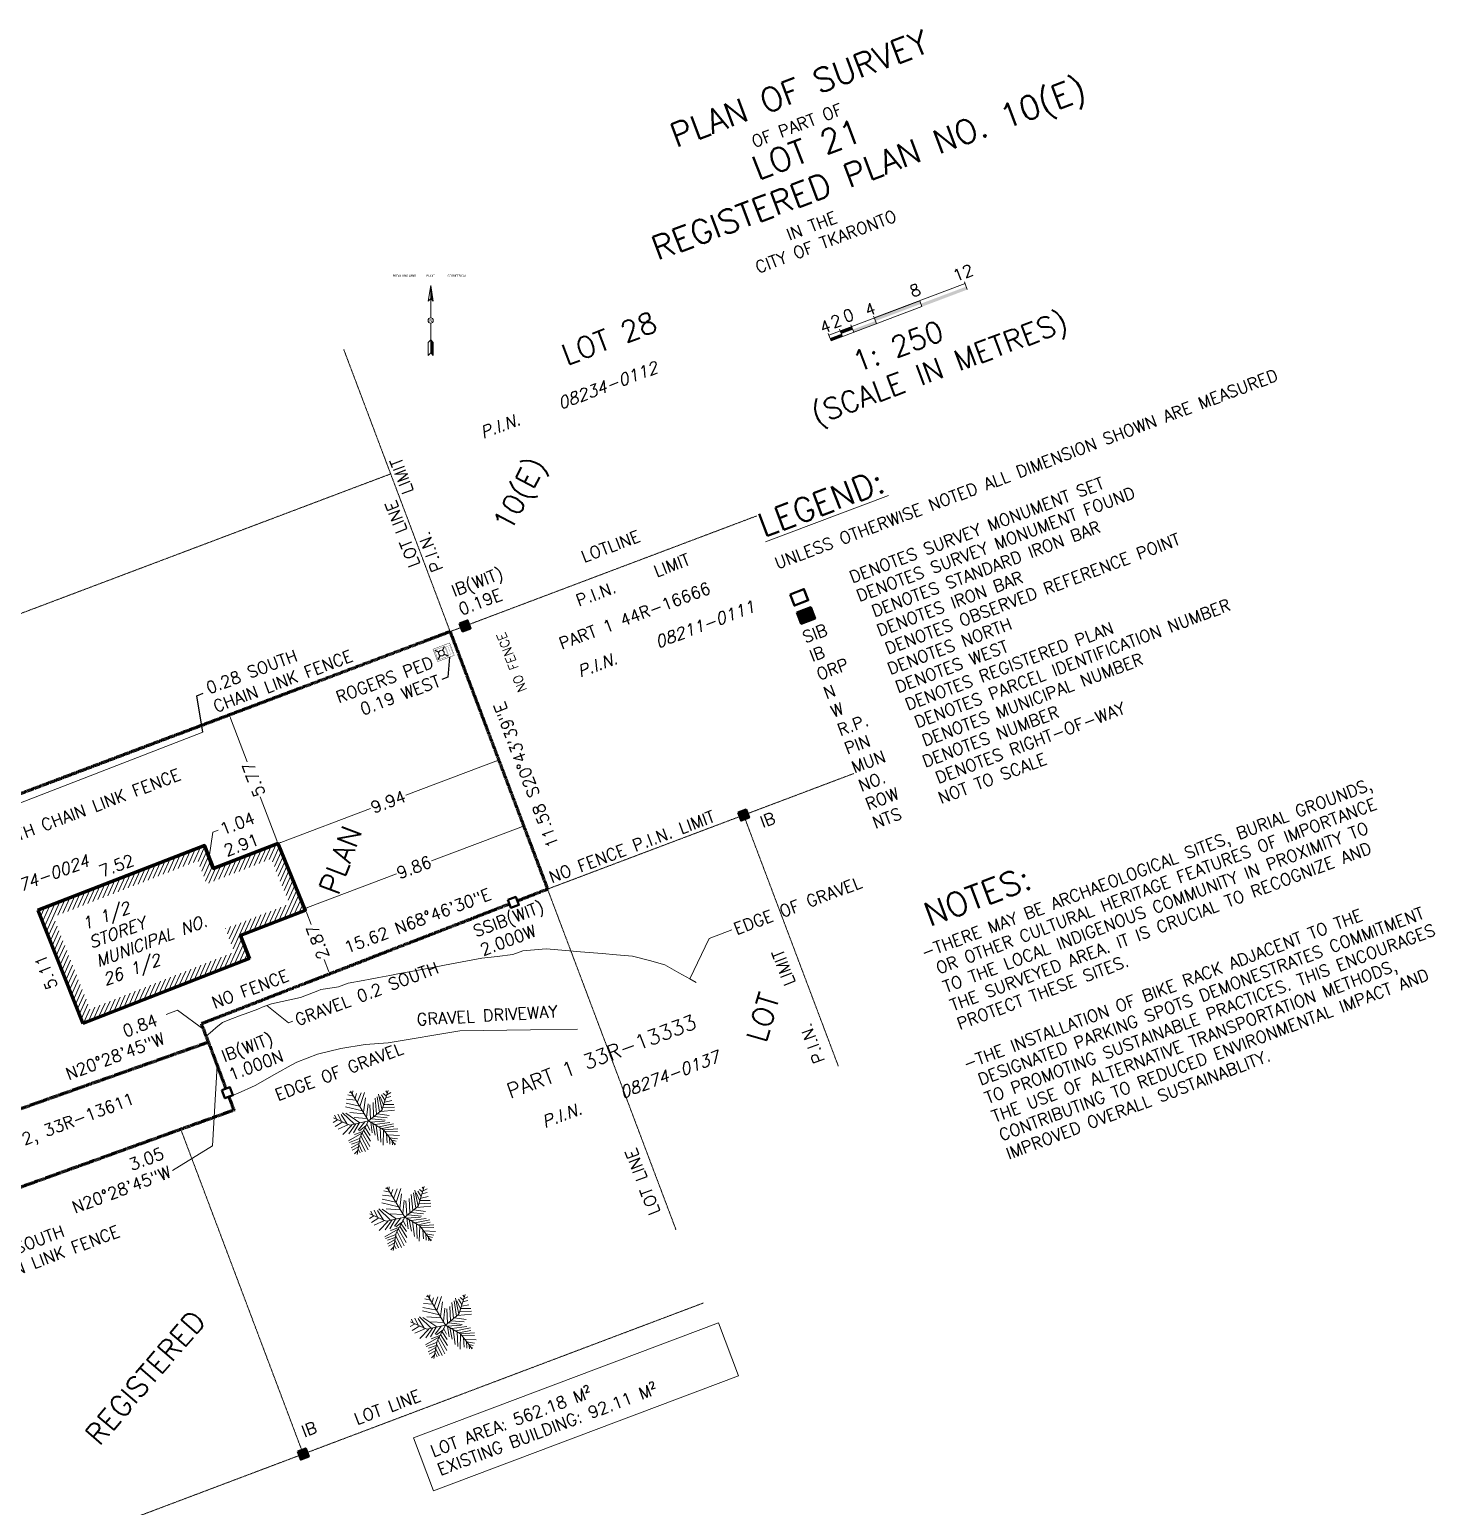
# Model space of a CAD drawing. Header units: millimetres. Extents: x 124625390 to 197272804, y 124613477 to 285228647.
# Drawn here: x 197213683 to 197272804, y 285166524 to 285228647 of the extents above; entities that cross this region are included whole.
import ezdxf
from ezdxf.enums import TextEntityAlignment as Align

# ---------------------------------------------------------------- set-up
doc = ezdxf.new("R2010")
doc.units = ezdxf.units.MM
doc.linetypes.add('ACAD_ISO09W100', pattern=[45, 24, -3, 6, -3, 6, -3])
doc.linetypes.add('DASHDOT', pattern=[25.4, 12.7, -6.35, 0, -6.35])
for name, color, linetype, lineweight in [('C-ANNOTATIONS', 1, 'Continuous', 9), ('C-BUILDING-EX', 9, 'Continuous', 70), ('C-EDGE OFGRAVEL', 6, 'Continuous', 0), ('C-FENCE', 2, 'FENCELINE1', 9), ('C-HATCH', 9, 'Continuous', 0), ('C-LOTLINE', 4, 'DASHDOT', 0), ('C-PARKING', 1, 'Continuous', 25), ('C-PROPERTY LINE', 4, 'ACAD_ISO09W100', 70), ('C-SURVEY MON', 135, 'Continuous', 50), ('C-TREES', 3, 'Continuous', 0), ('G-ANNOTATIONS', 1, 'Continuous', 9)]:
    doc.layers.add(name, color=color, linetype=linetype, lineweight=lineweight)
doc.layers.add('PROPOSED_ROGERS', color=10, linetype='Continuous')
doc.styles.add('Drawing Text (2)', font='romans.shx', dxfattribs={"height": 2})
doc.styles.add('Drawing Text (2)_i', font='romans.shx', dxfattribs={"oblique": 15, "height": 2})
doc.styles.add('Drawing Text(2.5)', font='romans.shx', dxfattribs={"height": 2.5})
doc.styles.add('Drawing Text(3.5)', font='romans.shx', dxfattribs={"height": 3.5})
doc.styles.add('Tahoma', font='tahoma.ttf')
doc.linetypes.add('FENCELINE1', pattern='A,6.35,-2.54,[133,ltypeshp.shx,S=2.54,R=0,X=-2.54,Y=0],-2.54,25.4', length=36.83)
doc.dimstyles.new('DIM(2)', dxfattribs={"dimtxt": 2, "dimasz": 0.53, "dimexe": 0.18, "dimexo": 0.0625, "dimgap": 0.09, "dimtad": 0, "dimlfac": 0.001, "dimzin": 0, "dimdsep": 46, "dimtxsty": 'Drawing Text (2)', "dimcen": 0.09, "dimclrd": 256, "dimclre": 256, "dimclrt": 256, "dimadec": 0, "dimazin": 0, "dimtfac": 1, "dimtofl": 0, "dimtmove": 0, "dimatfit": 3, "dimfxl": 1, "dimtolj": 1, "dimtzin": 0, "dimlwd": -1, "dimarcsym": 0})
doc.dimstyles.new('DIM(2)_Float', dxfattribs={"dimtxt": 2, "dimasz": 0.18, "dimexe": 0.18, "dimexo": 0.0625, "dimgap": 0.09, "dimtad": 0, "dimlfac": 0.001, "dimzin": 0, "dimdsep": 46, "dimtxsty": 'Drawing Text (2)', "dimblk": 'NONE', "dimcen": 0.09, "dimse1": 1, "dimse2": 1, "dimsd1": 1, "dimsd2": 1, "dimclrd": 256, "dimclre": 256, "dimadec": 0, "dimazin": 0, "dimtfac": 1, "dimtofl": 0, "dimtmove": 0, "dimatfit": 3, "dimldrblk": 'NONE', "dimfxl": 1, "dimtolj": 1, "dimtzin": 0, "dimlwd": -1, "dimarcsym": 0})

# ---------------------------------------------------------------- blocks, each defined once
blk = doc.blocks.new('_NA-Wind')
at = {"linetype": 'Continuous'}
for points in [[(0, 0.984), (-0.118, 0.866), (0, 1.575), (0, 0.118)], [(0, -0.118), (0, -1.457), (0.118, -1.575), (0.118, -0.984), (0, -0.866)]]:
    blk.add_lwpolyline(points, dxfattribs=at)
blk.add_circle((0, 0), 0.118, dxfattribs=at)
blk = doc.blocks.new('_NA-Plant')
at = {"linetype": 'Continuous'}
for points in [[(0, 0.984), (-0.118, 0.866), (0, 1.575), (0.118, 0.866), (0, 0.984)], [(0, 0.118), (0, 1.575)], [(0, -1.457), (0, -0.118)], [(0, -0.866), (-0.118, -0.984), (-0.118, -1.575), (0, -1.457), (0.118, -1.575), (0.118, -0.984), (0, -0.866)]]:
    blk.add_lwpolyline(points, dxfattribs=at)
blk.add_circle((0, 0), 0.118, dxfattribs=at)
blk = doc.blocks.new('_NA-Geometrical')
at = {"linetype": 'Continuous'}
for points in [[(0, 0.984), (0.118, 0.866), (0, 1.575)], [(0, -0.866), (0, -1.457), (0.118, -1.575), (0.118, -0.984)]]:
    blk.add_hatch(color=256, dxfattribs=at).paths.add_polyline_path(points)
for points in [[(0, 0.984), (-0.118, 0.866), (0, 1.575), (0.118, 0.866), (0, 0.984)], [(0, 0.118), (0, 1.575)], [(0, -1.457), (0, -0.118)], [(0, -0.866), (0.118, -0.984), (0.118, -1.575), (0, -1.457), (-0.118, -1.575), (-0.118, -0.984), (0, -0.866)]]:
    blk.add_lwpolyline(points, dxfattribs=at)
blk.add_circle((0, 0), 0.118, dxfattribs=at)
blk = doc.blocks.new('*U14')
for name in ['_NA-Wind', '_NA-Plant', '_NA-Geometrical']:
    blk.add_blockref(name, (0, 0))
at = {"linetype": 'Continuous', "style": 'Tahoma', "flags": 8}
for tag, p in [('Wind Arrow', (-1.181, 1.969)), ('Plant Arrow', (0, 1.969)), ('Geo Arrow', (1.181, 1.969))]:
    blk.add_attdef(tag, text='', height=0.0938, dxfattribs=at).set_placement(p, align=Align.CENTER)
blk.add_attdef('Direction', text='', height=0.138, dxfattribs=at).set_placement((0, 0), align=Align.MIDDLE_CENTER)
blk = doc.blocks.new('*U18')
for p, q in [((-8.737, 47.138), (-17.069, 52.711)), ((-10.186, 53.64), (-13.084, 55.962)), ((0, 0), (-10.5, 57)), ((-9.099, 51.782), (-6.563, 55.962)), ((-7.65, 43.423), (-2.578, 49.46)), ((-31.5, 4.5), (-52.5, 25.5)), ((-48.585, 21.131), (-49.309, 29.026)), ((-43.513, 28.561), (-42.427, 15.558)), ((-38.442, 26.239), (-34.819, 7.663)), ((-35.544, 28.097), (-24.314, 3.947)), ((-14.533, 2.09), (-30.834, 25.31)), ((-3.665, 19.273), (-27.574, 35.527)), ((-5.114, 28.097), (-24.676, 40.636)), ((-7.288, 39.707), (-21.778, 46.673)), ((-5.839, 35.992), (4.667, 48.067)), ((-5.114, 27.632), (10.463, 46.673)), ((-2.941, 16.486), (8.652, 37.85)), ((-1.129, 6.734), (9.014, 26.704)), ((10.101, 3.483), (17.708, 26.239)), ((16.259, 5.805), (23.142, 31.348)), ((22.055, 7.198), (27.489, 32.277)), ((27, 9), (48, 36)), ((27.127, 9.056), (31.112, 35.992)), ((31.836, 30.883), (32.561, 16.486)), ((35.096, 32.741), (37.27, 22.524)), ((38.719, 34.134), (41.979, 28.561)), ((40.53, 25.775), (48.862, 24.846)), ((43.791, 29.954), (51.036, 30.883)), ((44.153, 36.456), (45.239, 32.741)), ((-47.498, 19.737), (-55.83, 18.344)), ((-40.615, 13.7), (-55.105, 10.913)), ((-33.37, 6.269), (-52.207, 5.34)), ((-28.299, 3.483), (-47.86, -5.805)), ((-21.416, 3.018), (-38.079, -8.128)), ((0, 0), (-31.5, 4.5)), ((-15.982, 2.09), (-30.11, -9.521)), ((-24.314, 23.917), (-2.941, 13.7)), ((0, 0), (-22.5, -19.5)), ((-6.563, 1.161), (-21.416, -8.128)), ((-20.691, 13.7), (-1.129, 4.876)), ((0, 0), (27, 9)), ((0, 0), (18, -22.5)), ((3.942, 1.625), (11.187, 24.381)), ((6.478, 1.625), (26.04, -8.592)), ((11.187, 3.483), (30.749, -5.805)), ((18.07, 5.805), (35.096, -3.483)), ((24.229, 7.663), (46.688, 1.625)), ((29.662, 12.307), (48.137, 6.269)), ((33.285, 16.486), (48.862, 10.913)), ((36.183, 19.737), (48.137, 17.88)), ((-17.431, -15.094), (-42.789, -18.809)), ((-24.314, -21.596), (-42.427, -22.06)), ((-22.5, -19.5), (-37.5, -45)), ((-15.257, -12.772), (-30.11, -12.772)), ((-25.038, -23.918), (-22.865, -45.281)), ((-20.691, -18.345), (-17.793, -44.352)), ((-6.563, -5.805), (-19.967, -9.985)), ((-17.069, -15.094), (-12.721, -40.172)), ((-13.446, -11.378), (-8.737, -32.741)), ((-9.461, -8.592), (-6.201, -23.453)), ((-4.752, -3.483), (-3.665, -14.629)), ((2.493, -3.019), (-1.491, -20.202)), ((1.769, -2.555), (24.229, -9.521)), ((5.029, -6.27), (2.131, -25.775)), ((9.014, -11.378), (3.58, -35.992)), ((14.085, -16.951), (6.478, -40.172)), ((7.565, -9.056), (32.198, -14.629)), ((18.07, -22.524), (8.289, -45.745)), ((12.274, -15.094), (36.907, -18.809)), ((16.259, -19.738), (36.183, -22.989)), ((18, -22.5), (27, -52.5)), ((18.433, -22.524), (40.53, -29.026)), ((-28.299, -29.026), (-42.789, -31.348)), ((-30.834, -34.135), (-42.427, -35.528)), ((-34.457, -39.708), (-40.978, -42.494)), ((-26.849, -26.24), (-40.253, -25.775)), ((-32.646, -36.921), (-31.921, -44.352)), ((-29.023, -30.884), (-27.936, -43.887)), ((20.244, -30.419), (15.897, -44.816)), ((19.157, -25.311), (38.719, -33.206)), ((22.78, -37.85), (19.519, -48.532)), ((21.331, -32.741), (39.081, -40.636)), ((22.78, -38.314), (34.372, -44.816)), ((24.591, -45.745), (23.142, -50.854)), ((24.591, -43.423), (30.749, -47.603)), ((26.764, -49.925), (28.213, -50.854))]:
    blk.add_line(p, q)
blk = doc.blocks.new('*D39')
at = {"layer": 'C-ANNOTATIONS', "lineweight": -2, "transparency": 16777216}
for p, q in [((197222108, 285199809), (197222139, 285199820)), ((197224143, 285194414), (197224174, 285194425))]:
    blk.add_line(p, q, dxfattribs=at)
at = {"layer": 'C-ANNOTATIONS', "transparency": 16777216}
for p, q in [((197222144, 285199681), (197222838, 285197841)), ((197224086, 285194533), (197223392, 285196373))]:
    blk.add_line(p, q, dxfattribs=at)
for points in [[(197222123, 285199673), (197222164, 285199688), (197222097, 285199804)], [(197224065, 285194526), (197224106, 285194541), (197224132, 285194410)]]:
    blk.add_solid(points, dxfattribs=at)
at = {"layer": 'C-ANNOTATIONS', "transparency": 16777216, "insert": (197223115, 285197107), "char_height": 500, "attachment_point": 5, "rotation": 110.66917, "style": 'Drawing Text (2)'}
blk.add_mtext('\\A1;5.77', dxfattribs=at)
blk = doc.blocks.new('*D40')
at = {"layer": 'C-ANNOTATIONS', "transparency": 16777216}
for p, q in [((197233304, 285197872), (197229523, 285196446)), ((197224251, 285194457), (197228033, 285195884))]:
    blk.add_line(p, q, dxfattribs=at)
at = {"layer": 'C-ANNOTATIONS', "lineweight": -2, "transparency": 16777216}
for p, q in [((197233423, 285197931), (197233412, 285197961)), ((197224123, 285194422), (197224112, 285194452))]:
    blk.add_line(p, q, dxfattribs=at)
at = {"layer": 'C-ANNOTATIONS', "transparency": 16777216}
for points in [[(197233296, 285197893), (197233312, 285197851), (197233428, 285197919)], [(197224244, 285194478), (197224259, 285194436), (197224128, 285194410)]]:
    blk.add_solid(points, dxfattribs=at)
at = {"layer": 'C-ANNOTATIONS', "transparency": 16777216, "insert": (197228778, 285196165), "char_height": 500, "attachment_point": 5, "rotation": 20.66917, "style": 'Drawing Text (2)'}
blk.add_mtext('\\A1;9.94', dxfattribs=at)
blk = doc.blocks.new('*D41')
at = {"layer": 'C-ANNOTATIONS', "transparency": 16777216}
for p, q in [((197234353, 285195099), (197230598, 285193683)), ((197225376, 285191713), (197229130, 285193129))]:
    blk.add_line(p, q, dxfattribs=at)
at = {"layer": 'C-ANNOTATIONS', "lineweight": -2, "transparency": 16777216}
for p, q in [((197234495, 285195097), (197234461, 285195188)), ((197225274, 285191608), (197225236, 285191708))]:
    blk.add_line(p, q, dxfattribs=at)
at = {"layer": 'C-ANNOTATIONS', "transparency": 16777216}
for points in [[(197234345, 285195120), (197234361, 285195079), (197234477, 285195146)], [(197225368, 285191733), (197225383, 285191692), (197225252, 285191666)]]:
    blk.add_solid(points, dxfattribs=at)
at = {"layer": 'C-ANNOTATIONS', "transparency": 16777216, "insert": (197229864, 285193406), "char_height": 500, "attachment_point": 5, "rotation": 20.66917, "style": 'Drawing Text (2)'}
blk.add_mtext('\\A1;9.86', dxfattribs=at)
blk = doc.blocks.new('*D42')
at = {"layer": 'C-ANNOTATIONS', "lineweight": -2, "transparency": 16777216}
for p, q in [((197225294, 285191599), (197225347, 285191619)), ((197226328, 285188937), (197226355, 285188947))]:
    blk.add_line(p, q, dxfattribs=at)
at = {"layer": 'C-ANNOTATIONS', "transparency": 16777216}
for p, q in [((197225352, 285191479), (197225532, 285191001)), ((197226266, 285189055), (197226086, 285189533))]:
    blk.add_line(p, q, dxfattribs=at)
for points in [[(197225331, 285191471), (197225372, 285191487), (197225305, 285191603)], [(197226245, 285189047), (197226287, 285189063), (197226313, 285188931)]]:
    blk.add_solid(points, dxfattribs=at)
at = {"layer": 'C-ANNOTATIONS', "transparency": 16777216, "insert": (197225809, 285190267), "char_height": 500, "attachment_point": 5, "rotation": 110.66917, "style": 'Drawing Text (2)'}
blk.add_mtext('\\A1;2.87', dxfattribs=at)
blk = doc.blocks.new('*D43')
at = {"layer": 'C-ANNOTATIONS', "color": 0, "transparency": 16777216, "insert": (197217349, 285193480), "char_height": 500, "attachment_point": 5, "rotation": 20.66917, "style": 'Drawing Text (2)'}
blk.add_mtext('\\A1;7.52', dxfattribs=at)
blk = doc.blocks.new('_None')
blk = doc.blocks.new('*D44')
at = {"layer": 'C-ANNOTATIONS', "color": 0, "transparency": 16777216, "insert": (197214375, 285189000), "char_height": 500, "attachment_point": 5, "rotation": 110.66917, "style": 'Drawing Text (2)'}
blk.add_mtext('\\A1;5.11', dxfattribs=at)
blk = doc.blocks.new('*D48')
at = {"layer": 'C-ANNOTATIONS', "color": 0, "transparency": 16777216, "insert": (197222594, 285194354), "char_height": 500, "attachment_point": 5, "rotation": 20.66917, "style": 'Drawing Text (2)'}
blk.add_mtext('\\A1;2.91', dxfattribs=at)

msp = doc.modelspace()

# ---------------------------------------------------------------- hatches: boundary and pattern name
at = {"layer": 'C-HATCH'}
h = msp.add_hatch(dxfattribs=at)
h.set_pattern_fill('ANGLE', color=256)
h.set_pattern_definition([(20.669167, (197178387.756, 285183329.963), (-2.46550516, 6.5354043), [5.08, -1.905]), (110.669167, (197178387.756, 285183329.963), (-6.5354043, -2.46550516), [5.08, -1.905])])
h.paths.add_polyline_path([(197245976.897, 285204127.426), (197246154.81, 285203655.825), (197246737.805, 285203875.762), (197246559.892, 285204347.363)])
h = msp.add_hatch(color=256, dxfattribs=at)
h.dxf.hatch_style = 1
h.paths.add_polyline_path([(197232117.721, 285203792.367), (197231780.893, 285203665.298), (197231907.962, 285203328.469), (197232244.791, 285203455.539)])
h = msp.add_hatch(color=256, dxfattribs=at)
h.dxf.hatch_style = 1
h.paths.add_polyline_path([(197243838.473, 285195837.242), (197243501.645, 285195710.172), (197243628.715, 285195373.344), (197243965.543, 285195500.413)])
h = msp.add_hatch(dxfattribs=at)
h.set_pattern_fill('ANSI31', color=256, scale=50)
h.set_pattern_definition([(65.66917, (197187941.37, 285186934.1), (-144.6501, 65.40576), [])])
h.paths.add_polyline_path([(197221047.94, 285194326.55), (197214038.052, 285191604.075), (197215924.718, 285186844.434), (197222934.606, 285189566.91), (197222566.525, 285190539.595), (197225279.128, 285191593.106), (197224128.623, 285194407.376), (197221424.438, 285193357.134), (197221416.021, 285193353.865)])
h.paths.add_polyline_path([(197220762.873, 285193679.452), (197221139.371, 285192710.036), (197223851.703, 285193763.442), (197224623.738, 285191874.953), (197221923.456, 285190826.227), (197222292.75, 285189850.334), (197216224.525, 285187444.96), (197214688.398, 285191320.268)], flags=16)
h = msp.add_hatch(color=256, dxfattribs=at)
h.dxf.hatch_style = 1
h.paths.add_polyline_path([(197225305.034, 285168962.336), (197224968.205, 285168835.266), (197225095.275, 285168498.438), (197225432.103, 285168625.508)])

# ---------------------------------------------------------------- linework, layer by layer
at = {"layer": 'C-ANNOTATIONS'}
for p, q in [((197249230.86, 285216518.724), (197253049.955, 285217959.492)), ((197253052.737, 285217952.117), (197253023.922, 285218028.499)), ((197253142.785, 285217713.424), (197253052.737, 285217952.117)), ((197251143.189, 285217231.733), (197247324.094, 285215790.966)), ((197251233.237, 285216993.04), (197251143.189, 285217231.733)), ((197251233.237, 285216993.04), (197251143.189, 285217231.733)), ((197251188.213, 285217112.387), (197251159.398, 285217188.769)), ((197251188.213, 285217112.387), (197251159.398, 285217188.769)), ((197247414.142, 285215552.272), (197251233.237, 285216993.04)), ((197249233.642, 285216511.35), (197249204.826, 285216587.732)), ((197249323.689, 285216272.656), (197249233.642, 285216511.35)), ((197247801.481, 285215971.062), (197247772.665, 285216047.444)), ((197247801.481, 285215971.062), (197247772.665, 285216047.444)), ((197247891.529, 285215732.368), (197247801.481, 285215971.062)), ((197248278.868, 285216151.158), (197248250.052, 285216227.54)), ((197248368.916, 285215912.464), (197248278.868, 285216151.158)), ((197247324.094, 285215790.966), (197247295.278, 285215867.348)), ((197247414.142, 285215552.272), (197247324.094, 285215790.966))]:
    msp.add_line(p, q, dxfattribs=at)
msp.add_lwpolyline([(197229842.261, 285169412.903), (197242670.147, 285174252.27), (197243510.582, 285172024.498), (197230682.696, 285167185.131)], close=True, dxfattribs=at)
for points in [[(197251188.213, 285217112.387), (197251235.038, 285216988.266), (197253097.761, 285217832.771), (197253144.586, 285217708.65)], [(197249233.642, 285216511.35), (197249280.466, 285216387.229), (197251143.189, 285217231.733), (197251190.014, 285217107.613)], [(197247801.481, 285215971.062), (197247848.306, 285215846.941), (197248278.868, 285216151.158), (197248325.693, 285216027.037)], [(197248325.693, 285216027.037), (197248368.916, 285215912.464), (197249280.466, 285216387.229), (197249323.689, 285216272.656)], [(197247370.919, 285215666.845), (197247414.142, 285215552.272), (197247848.306, 285215846.941), (197247891.529, 285215732.368)]]:
    msp.add_solid(points, dxfattribs=at)
at = {"layer": 'C-BUILDING-EX'}
for p, q in [((197221047.94, 285194326.55), (197214038.052, 285191604.075)), ((197221416.021, 285193353.865), (197221047.94, 285194326.55)), ((197224128.623, 285194407.376), (197221416.021, 285193353.865)), ((197224128.378, 285194408.026), (197225279.128, 285191593.106)), ((197214038.052, 285191604.075), (197215924.718, 285186844.434)), ((197225279.128, 285191593.106), (197222566.525, 285190539.595)), ((197222934.606, 285189566.91), (197222566.525, 285190539.595)), ((197222934.606, 285189566.91), (197215924.718, 285186844.434))]:
    msp.add_line(p, q, dxfattribs=at)
msp.add_lwpolyline([(197214038.052, 285191604.075), (197221047.94, 285194326.55), (197221424.438, 285193357.134), (197224128.623, 285194407.376), (197225279.128, 285191593.106), (197222566.525, 285190539.595), (197222934.606, 285189566.91)], dxfattribs=at)
at = {"layer": 'C-EDGE OFGRAVEL'}
for p, q in [((197234019.573, 285189741.563), (197234442.266, 285189901.025)), ((197234442.266, 285189901.025), (197235427.403, 285189972.313)), ((197235427.403, 285189972.313), (197236248.305, 285189905.418)), ((197236248.305, 285189905.418), (197236866.17, 285189855.068)), ((197236866.17, 285189855.068), (197237778.419, 285189780.729)), ((197230346.03, 285189140.293), (197231445.283, 285189345.643)), ((197231445.283, 285189345.643), (197232716.3, 285189583.08)), ((197232716.3, 285189583.08), (197233366.79, 285189662.182)), ((197233366.79, 285189662.182), (197234019.573, 285189741.563)), ((197237778.419, 285189780.729), (197238377.91, 285189731.876)), ((197238377.91, 285189731.876), (197239050.547, 285189677.063)), ((197239050.547, 285189677.063), (197239765.638, 285189486.404)), ((197239765.638, 285189486.404), (197240422.652, 285189311.23)), ((197240422.652, 285189311.23), (197241012.978, 285188973.666)), ((197227091.181, 285188532.26), (197227728.998, 285188651.409)), ((197227728.998, 285188651.409), (197228021.262, 285188706.007)), ((197228021.262, 285188706.007), (197228387.959, 285188774.509)), ((197228387.959, 285188774.509), (197228840.891, 285188859.121)), ((197228840.891, 285188859.121), (197229174.445, 285188921.431)), ((197229174.445, 285188921.431), (197229890.99, 285189055.288)), ((197229890.99, 285189055.288), (197230346.03, 285189140.293)), ((197241012.978, 285188973.666), (197241468.448, 285188713.217)), ((197241468.448, 285188713.217), (197241737.155, 285188559.563)), ((197223870.917, 285187669.131), (197225082.475, 285187938.797)), ((197225082.475, 285187938.797), (197225814.632, 285188215.006)), ((197225814.632, 285188215.006), (197225941.701, 285188262.943)), ((197225941.701, 285188262.943), (197226411.577, 285188336.611)), ((197226411.577, 285188336.611), (197226687.048, 285188379.799)), ((197226687.048, 285188379.799), (197227091.181, 285188532.26)), ((197227091.181, 285188532.26), (197227091.181, 285188532.26)), ((197222751.503, 285187246.828), (197223283.981, 285187447.707)), ((197223283.981, 285187447.707), (197223477.61, 285187520.754)), ((197223477.61, 285187520.754), (197223870.917, 285187669.131)), ((197221537.178, 285186664.125), (197221796.289, 285186886.47)), ((197221796.289, 285186886.47), (197222110.109, 285187004.86)), ((197222110.109, 285187004.86), (197222624.434, 285187198.891)), ((197222624.434, 285187198.891), (197222751.503, 285187246.828)), ((197221119.384, 285186305.614), (197221377.842, 285186527.399)), ((197221377.842, 285186527.399), (197221537.178, 285186664.125)), ((197228769.167, 285186023.237), (197231795.134, 285186531.327)), ((197231795.134, 285186531.327), (197234763.384, 285186569.992)), ((197234763.384, 285186569.992), (197236747.546, 285186595.838)), ((197224930.052, 285185219.018), (197225798.629, 285185546.691)), ((197225798.629, 285185546.691), (197226785.858, 285185792.216)), ((197226785.858, 285185792.216), (197227802.361, 285185948.31)), ((197227802.361, 285185948.31), (197228769.167, 285186023.237)), ((197224085.881, 285184753.645), (197224687.562, 285185085.338)), ((197224687.562, 285185085.338), (197224930.052, 285185219.018)), ((197222427.618, 285183889.772), (197223184.82, 285184237.099)), ((197223184.82, 285184237.099), (197224085.881, 285184753.645)), ((197222072.325, 285183755.736), (197222427.618, 285183889.772))]:
    msp.add_line(p, q, dxfattribs=at)
at = {"layer": 'C-FENCE'}
msp.add_line((197220972.074, 285199095.79), (197208297.281, 285194175.235), dxfattribs=at)
at = {"layer": 'C-LOTLINE'}
for p, q in [((197231382.864, 285203322.561), (197226905.957, 285215189.659)), ((197185438.804, 285193567.745), (197228880.296, 285209956.207)), ((197231382.864, 285203322.561), (197244282.211, 285208188.887)), ((197235481.301, 285192492.085), (197248369.617, 285197354.249)), ((197243797.129, 285195436.878), (197247720.563, 285185036.889)), ((197235481.301, 285192492.085), (197240890.055, 285178154.903)), ((197220048.355, 285182386.45), (197225200.154, 285168730.387)), ((197198550.991, 285158676.893), (197242047.735, 285175086.198))]:
    msp.add_line(p, q, dxfattribs=at)
at = {"layer": 'C-PROPERTY LINE'}
for p, q in [((197231382.864, 285203322.561), (197187941.372, 285186934.099)), ((197231382.864, 285203322.561), (197235481.301, 285192492.085)), ((197234209.764, 285191998.25), (197235481.301, 285192492.085)), ((197220920.869, 285186837.155), (197233874.168, 285191867.912)), ((197221214.757, 285186050.244), (197220920.869, 285186837.155)), ((197221214.757, 285186050.244), (197192125.89, 285175746.003)), ((197221214.757, 285186050.244), (197221945.814, 285184092.775)), ((197222071.766, 285183755.526), (197222281.851, 285183193.005)), ((197222281.851, 285183193.005), (197193256.42, 285172711.404))]:
    msp.add_line(p, q, dxfattribs=at)
at = {"layer": 'C-SURVEY MON'}
for points in [[(197245689.096, 285204890.31), (197246272.091, 285205110.247), (197246450.004, 285204638.646), (197245867.009, 285204418.709)], [(197245976.897, 285204127.426), (197246559.892, 285204347.363), (197246737.805, 285203875.762), (197246154.81, 285203655.825)], [(197231780.893, 285203665.298), (197232117.721, 285203792.367), (197232244.791, 285203455.539), (197231907.962, 285203328.469)], [(197243501.645, 285195710.172), (197243838.473, 285195837.242), (197243965.543, 285195500.413), (197243628.715, 285195373.344)], [(197233810.017, 285192037.96), (197234146.845, 285192165.03), (197234273.915, 285191828.202), (197233937.086, 285191701.132)], [(197221776.841, 285184029.03), (197222113.669, 285184156.099), (197222240.739, 285183819.271), (197221903.911, 285183692.201)], [(197224968.205, 285168835.266), (197225305.034, 285168962.336), (197225432.103, 285168625.508), (197225095.275, 285168498.438)]]:
    msp.add_lwpolyline(points, close=True, dxfattribs=at)
at = {"layer": 'G-ANNOTATIONS'}
msp.add_circle((197231014.995, 285202417.202), 120.257, dxfattribs=at)
at = {"layer": 'PROPOSED_ROGERS', "linetype": 'Continuous', "const_width": 15.199}
msp.add_lwpolyline([(197230857.2, 285202060.401), (197231556.851, 285202324.347), (197231360.501, 285202844.818), (197230660.851, 285202580.872)], close=True, dxfattribs=at)
at = {"layer": 'PROPOSED_ROGERS', "linetype": 'Continuous', "const_width": 12.159}
msp.add_lwpolyline([(197230865.196, 285202159.775, 0.414213562), (197230904.988, 285202141.782), (197231279.507, 285202283.071, 0.414213562), (197231297.5, 285202322.863), (197231164.795, 285202674.629, 0.414213562), (197231125.002, 285202692.622), (197230750.483, 285202551.333, 0.414213562), (197230732.49, 285202511.541)], format="xyb", close=True, dxfattribs=at)
at = {"layer": 'PROPOSED_ROGERS', "linetype": 'Continuous', "ltscale": 0.8}
for points in [[(197230733.245, 285202535.164), (197230904.068, 285202463.644)], [(197230881.365, 285202142.537), (197230962.384, 285202309.065)], [(197231067.606, 285202525.34), (197231148.625, 285202691.867)], [(197231125.922, 285202370.76), (197231296.745, 285202299.241)]]:
    msp.add_lwpolyline(points, dxfattribs=at)
at = {"layer": 'PROPOSED_ROGERS', "linetype": 'Continuous', "ltscale": 0.8, "const_width": 6.08}
for points in [[(197231195.211, 285202680.122), (197231280.534, 285202712.311), (197231409.288, 285202371.018), (197231323.965, 285202338.829)], [(197231280.534, 285202712.311), (197231365.858, 285202744.499), (197231494.612, 285202403.206), (197231409.288, 285202371.018)]]:
    msp.add_lwpolyline(points, close=True, dxfattribs=at)

# ---------------------------------------------------------------- block references
at = {"layer": 'C-TREES', "xscale": 25.4, "yscale": 25.4, "zscale": 25.4, "rotation": 20.6691666666669}
for p in [(197227952.225, 285182738.817), (197229476.345, 285178698.776), (197231190.98, 285174153.731)]:
    msp.add_blockref('*U18', p, dxfattribs=at)
at = {"layer": 'G-ANNOTATIONS'}
ref = msp.add_blockref('*U14', (197230563.111, 285216408.75), dxfattribs=dict(at, xscale=934.0073194181846, yscale=934.0073194181846, zscale=934.0073194181846))
ref.add_attrib('Direction', 'N', dxfattribs={"layer": '0', "linetype": 'Continuous', "height": 128.702, "style": 'Tahoma'}).set_placement((197230563.111, 285216408.75), align=Align.MIDDLE_CENTER)
ref.add_attrib('Plant Arrow', 'PLANT', dxfattribs={"layer": '0', "linetype": 'Continuous', "height": 87.6099, "style": 'Tahoma'}).set_placement((197230563.111, 285218247.347), align=Align.CENTER)
ref.add_attrib('Geo Arrow', 'GEOMETRICAL', dxfattribs={"layer": '0', "linetype": 'Continuous', "height": 87.60989, "style": 'Tahoma'}).set_placement((197231666.269, 285218247.347), align=Align.CENTER)
ref.add_attrib('Wind Arrow', 'PREVAILING WIND', dxfattribs={"layer": '0', "linetype": 'Continuous', "height": 87.56319, "style": 'Tahoma'}).set_placement((197229459.953, 285218247.347), align=Align.CENTER)

# ---------------------------------------------------------------- texts
at = {"layer": 'C-ANNOTATIONS', "attachment_point": 1}
for s, insert, char_height, width, rotation, style in [('        {\\H2x;PLAN OF SURVEY\\P}                 OF PART OF\\P        {\\H2x;    LOT 21\\P} {\\H2x;REGISTERED PLAN NO. 10(E)\\P}                 IN THE \\P            CITY OF TKARONTO', (197237964.456, 285223639.978), 500, 29121.6002, 20.66916667, 'Drawing Text (2)'), ('12', (197252473.709, 285218500.835), 500, 676.13878, 20.66916666, 'Drawing Text (2)'), ('8', (197250664.528, 285217835.987), 500, 610.07868, 20.66916666, 'Drawing Text (2)'), ('4', (197248765.891, 285217045.024), 500, 380.81396, 20.66916666, 'Drawing Text (2)'), ('LOT 28', (197235964.66, 285215337.306), 875, 9489.79962, 20.66916667, 'Drawing Text(3.5)'), ('    1: 250\\P(SCALE IN METRES)', (197245963.15, 285214184.989), 875, 26767.09864, 20.66916667, 'Drawing Text(3.5)'), ('2', (197247336.123, 285216540.737), 500, 245.43669, 20.66916666, 'Drawing Text (2)'), ('0', (197247851.813, 285216777.558), 500, 795.68985, 20.66916666, 'Drawing Text (2)'), ('4', (197246880.18, 285216313.773), 500, 209.80831, 20.66916666, 'Drawing Text (2)'), ('\\pxi-3,l4,t4;P.I.N.^I08234-0112', (197232113.5, 285211723.303), 500, 31425.9663, 20.66916667, 'Drawing Text (2)_i'), ('UNLESS OTHERWISE NOTED ALL DIMENSION SHOWN ARE MEASURED\\P\\P        DENOTES SURVEY MONUMENT SET \\P        DENOTES SURVEY MONUMENT FOUND\\PSIB      DENOTES STANDARD IRON BAR\\PIB       DENOTES IRON BAR\\PORP     DENOTES OBSERVED REFERENCE POINT\\PN       DENOTES NORTH\\PW       DENOTES WEST\\PR.P.     DENOTES REGISTERED PLAN\\PPIN      DENOTES PARCEL IDENTIFICATION NUMBER\\PMUN     DENOTES MUNICIPAL NUMBER\\PNO.     DENOTES NUMBER\\PROW     DENOTES RIGHT-OF-WAY\\PNTS     NOT TO SCALE\\P\\P\\P\\P\\P  {\\H2x;NOTES:\\P}-THERE MAY BE ARCHAEOLOGICAL SITES, BURIAL GROUNDS,\\P OR OTHER CULTURAL HERITAGE FEATURES OF IMPORTANCE\\P TO THE LOCAL INDIGENOUS COMMUNITY IN PROXIMITY TO\\P THE SURVEYED AREA. IT IS CRUCIAL TO RECOGNIZE AND \\P PROTECT THESE SITES.\\P\\P-THE INSTALLATION OF BIKE RACK ADJACENT TO THE \\P DESIGNATED PARKING SPOTS DEMONESTRATES COMMITMENT \\P TO PROMOTING SUSTAINABLE PRACTICES. THIS ENCOURAGES \\P THE USE OF ALTERNATIVE TRANSPORTATION METHODS, \\P CONTRIBUTING TO REDUCED ENVIRONMENTAL IMPACT AND \\P IMPROVED OVERALL SUSTAINABLITY.', (197244973.821, 285206412.385), 500, 70338.583, 20.66916667, 'Drawing Text (2)'), ('   LOT LINE\\P\\pxi-3,l4,t4;P.I.N.^ILIMIT', (197230027.399, 285205011.398), 500, 8795.10994, 110.66916667, 'Drawing Text (2)'), ('10(E)', (197233137.735, 285207888.065), 875, 14636.75105, 61.89321921, 'Drawing Text(3.5)'), ('{\\LLEGEND:}', (197244229.211, 285208221.616), 1000, 9090.89229, 20.66916667, 'Drawing Text (2)'), ('LOTLINE', (197236837.051, 285206694.485), 500, 1503.48933, 20.66916667, 'Drawing Text (2)'), ('\\pxi-3,l4,t4;P.I.N.^ILIMIT', (197236146.512, 285204664.185), 500, 9516.39366, 20.66916667, 'Drawing Text (2)'), ('IB(WIT)\\P0.19E', (197231379.407, 285205251.436), 500, 1895.4015, 20.66916667, 'Drawing Text (2)'), ('PART 1 44R-16666', (197235900.608, 285203035.044), 500, 10399.56662, 20.66916667, 'Drawing Text (2)'), ('\\pxi-3,l4,t4;P.I.N.^I08211-0111', (197236203.067, 285201674.388), 500, 9723.17206, 20.66916667, 'Drawing Text (2)_i'), ('NO FENCE', (197234259.495, 285200730.843), 387.2364, 12219.75611, 110.66916667, 'Drawing Text (2)'), ('11.58 S20%%D43\'39"E', (197235496.996, 285194165.18), 500, 15689.76816, 110.66916667, 'Drawing Text (2)'), ('PLAN', (197225849.374, 285192507.496), 875, 6589.83206, 69.4996762, 'Drawing Text(3.5)'), ('\\pxi-3,l4,t4;P.I.N.^I08274-0024', (197208192.423, 285190980.983), 500, 9448.40422, 20.66916667, 'Drawing Text (2)_i'), ('15.62 N68%%D46\'30"E', (197226868.532, 285190246.198), 500, 8851.13375, 20.66916667, 'Drawing Text (2)'), ('\\A1;1 1/2\\PSTOREY\\PMUNICIPAL NO.\\P26 1/2', (197215816.158, 285191231.08), 500, 5709.16895, 20.66916667, 'Drawing Text (2)_i'), ('SSIB(WIT)\\P2.000W', (197232294.907, 285190927.965), 500, 2418.23214, 20.66916667, 'Drawing Text (2)'), ('\\pxi-3,l4,t4;P.I.N.^ILIMIT', (197246875.177, 285184629.961), 500, 12065.65331, 110.66916667, 'Drawing Text (2)'), ('NO FENCE', (197221288.84, 285187923.315), 500, 6219.96106, 20.66916667, 'Drawing Text (2)'), ('LOT', (197243830.998, 285186238.213), 875, 7970.13447, 73.40223497, 'Drawing Text(3.5)'), ('GRAVEL DRIVEWAY', (197229958.074, 285187253.859), 500, 9682.12307, 3.39116892, 'Drawing Text (2)'), ('PART 1 33R-13333', (197233692.679, 285184258.807), 625, 19190.98796, 20.66916667, 'Drawing Text(2.5)'), ('IB(WIT)\\P1.000N', (197221698.621, 285185680.9), 500, 1879.42318, 20.66916667, 'Drawing Text (2)'), ('EDGE OF GRAVEL', (197223955.861, 285184046.9), 500, 8577.68707, 20.66916667, 'Drawing Text (2)'), ('\\pxi-3,l4,t4;P.I.N.^I08274-0137', (197234713.546, 285182732.147), 500, 14362.01918, 20.66916667, 'Drawing Text (2)_i'), ('PART 2, 33R-13611', (197211450.248, 285181488.925), 500, 9927.74276, 20.66916667, 'Drawing Text (2)'), ('LOT LINE', (197239771.622, 285178725.431), 500, 10960.73999, 110.66916667, 'Drawing Text (2)'), ('REGISTERED', (197215949.621, 285169603.519), 875, 13745.11986, 49.20075071, 'Drawing Text(3.5)'), ('LOT AREA: 562.18 M²\\PEXISTING BUILDING: 92.11 M²', (197230496.118, 285169066.941), 500, 18378.41855, 20.66916667, 'Drawing Text (2)'), ('LOT LINE', (197227283.786, 285170419.67), 500, 7392.73684, 20.66916667, 'Drawing Text (2)'), ('IB', (197225067.557, 285169895.939), 500, 1771.00782, 20.66916667, 'Drawing Text (2)')]:
    msp.add_mtext(s, dxfattribs=dict(at, insert=insert, char_height=char_height, width=width, rotation=rotation, style=style))
at = {"layer": 'C-ANNOTATIONS', "char_height": 500, "rotation": 20.66916667, "style": 'Drawing Text (2)'}
for s, insert, attachment_point in [('\\A1;1.04', (197221637.746, 285195224.368), 1), ('\\A1;EDGE OF GRAVEL', (197243254.749, 285191030.721), 1), ('\\A1;GRAVEL 0.2 SOUTH', (197224789.637, 285187200.218), 1), ('\\A1;0.84\\PN20%%D28\'45"W', (197219416.797, 285186002.376), 9), ('\\A1;3.05\\PN20%%D28\'45"W', (197219683.63, 285180393.265), 9), ('\\A1;0.36 SOUTH\\PCHAIN LINK FENCE', (197211251.259, 285176953.8), 1)]:
    msp.add_mtext(s, dxfattribs=dict(at, insert=insert, attachment_point=attachment_point))
at = {"layer": 'C-PARKING', "char_height": 500, "rotation": 20.66916667, "style": 'Drawing Text (2)'}
for s, insert, attachment_point in [('\\A1;0.28 SOUTH\\PCHAIN LINK FENCE', (197221055.188, 285201160.352), 1), ('\\A1;ROGERS PED\\P0.19 WEST', (197231018.474, 285201048.895), 9), ('\\A1;0.41 SOUTH CHAIN LINK FENCE', (197210017.109, 285193845.185), 1), ('NO FENCE P.I.N. LIMIT', (197235481.084, 285193208.284), 1)]:
    msp.add_mtext(s, dxfattribs=dict(at, insert=insert, attachment_point=attachment_point))
at = {"layer": 'C-PARKING', "insert": (197244360.48, 285195529.526), "char_height": 500, "width": 1403.48381, "attachment_point": 1, "rotation": 20.66916667, "style": 'Drawing Text (2)'}
msp.add_mtext('IB', dxfattribs=at)

# ---------------------------------------------------------------- dimensions: what is measured, and where the dimension line sits
at = {"layer": 'C-ANNOTATIONS'}
for base, p1, p2, angle, dimstyle, picture, middle in [((197222097.036, 285199804.487), (197224128.378, 285194408.026), (197222093.103, 285199803.003), 110.66916687, 'DIM(2)', '*D39', (197223114.673, 285197106.998)), ((197233427.724, 285197918.85), (197224128.623, 285194407.376), (197233428.831, 285197915.914), 20.66916576, 'DIM(2)', '*D40', (197228777.62, 285196164.581)), ((197221232.364, 285193840.617), (197224128.623, 285194407.376), (197221407.078, 285193377.497), 20.66916576, 'DIM(2)_Float', '*D48', (197222593.66, 285194354.171)), ((197234476.989, 285195146.261), (197225279.128, 285191593.105), (197234500.932, 285195082.794), 20.66916576, 'DIM(2)', '*D41', (197229864.315, 285193406.113)), ((197213830.841, 285192153.337), (197221047.94, 285194326.55), (197214038.052, 285191604.075), 20.66916576, 'DIM(2)_Float', '*D43', (197217348.659, 285193480.447)), ((197215276.993, 285186608.693), (197214038.052, 285191604.075), (197215922.224, 285186852.109), 110.66916687, 'DIM(2)_Float', '*D44', (197214374.946, 285188999.781))]:
    dim = msp.add_linear_dim(base=base, p1=p1, p2=p2, angle=angle, dimstyle=dimstyle, dxfattribs=at)
    dim.commit()
    dim.dimension.update_dxf_attribs({"geometry": picture, "text_midpoint": middle})
dim = msp.add_linear_dim(base=(197226312.912, 285188931.298), p1=(197225279.128, 285191593.105), p2=(197226312.912, 285188931.298), angle=110.66916687, text='2.87', dimstyle='DIM(2)', dxfattribs=at)
dim.commit()
dim.dimension.update_dxf_attribs({"geometry": '*D42', "text_midpoint": (197225808.979, 285190267.09)})

# ---------------------------------------------------------------- leaders
at = {"layer": 'C-ANNOTATIONS', "annotation_type": 0, "has_hookline": 1, "horizontal_direction": (0.935634, 0.352971, 0)}
for points, dimstyle, hookline_direction, text_width in [([(197221236.189, 285193841.842), (197221390.329, 285194881.029), (197221616.695, 285194966.427)], 'DIM(2)_Float', 0, 1476.19), ([(197241468.448, 285188713.217), (197242277.373, 285190412.003), (197243233.697, 285190772.779)], 'DIM(2)', 0, 6452.381), ([(197223674.263, 285187594.943), (197224578.54, 285186870.581), (197224768.586, 285186942.276)], 'DIM(2)', 0, 7166.667), ([(197221580.286, 285185071.51), (197221384.002, 285181694.893), (197219704.681, 285180651.207)], 'DIM(2)', 1, 4595.238)]:
    msp.add_leader(points, dimstyle=dimstyle, override={"dimscale": 0, "dimgap": 0.09, "dimtad": 0}, dxfattribs=dict(at, hookline_direction=hookline_direction, text_width=text_width))
at = {"layer": 'C-ANNOTATIONS'}
msp.add_leader([(197221015.447, 285186583.916), (197219908.317, 285187394.648), (197219429.444, 285187213.992)], dimstyle='DIM(2)_Float', override={"dimscale": 0, "dimgap": 0.09, "dimtad": 0}, dxfattribs=at)
at = {"layer": 'C-PARKING', "annotation_type": 0, "has_hookline": 1, "horizontal_direction": (0.935634, 0.352971, 0)}
for points, hookline_direction, text_width in [([(197231357.763, 285202249.24), (197231289.442, 285201401.119), (197231039.526, 285201306.837)], 1, 4738.095), ([(197208344.46, 285194193.551), (197209696.195, 285193474.119), (197209996.057, 285193587.243)], 0, 12119.048)]:
    msp.add_leader(points, dimstyle='DIM(2)', override={"dimscale": 0, "dimgap": 0.09, "dimtad": 0}, dxfattribs=dict(at, hookline_direction=hookline_direction, text_width=text_width))
at = {"layer": 'C-PARKING'}
msp.add_leader([(197220972.074, 285199095.79), (197220723.046, 285200626.005), (197220994.688, 285200728.483)], dimstyle='DIM(2)', override={"dimscale": 0, "dimgap": 0.09, "dimtad": 0}, dxfattribs=at)

doc.saveas('drawing.dxf')
